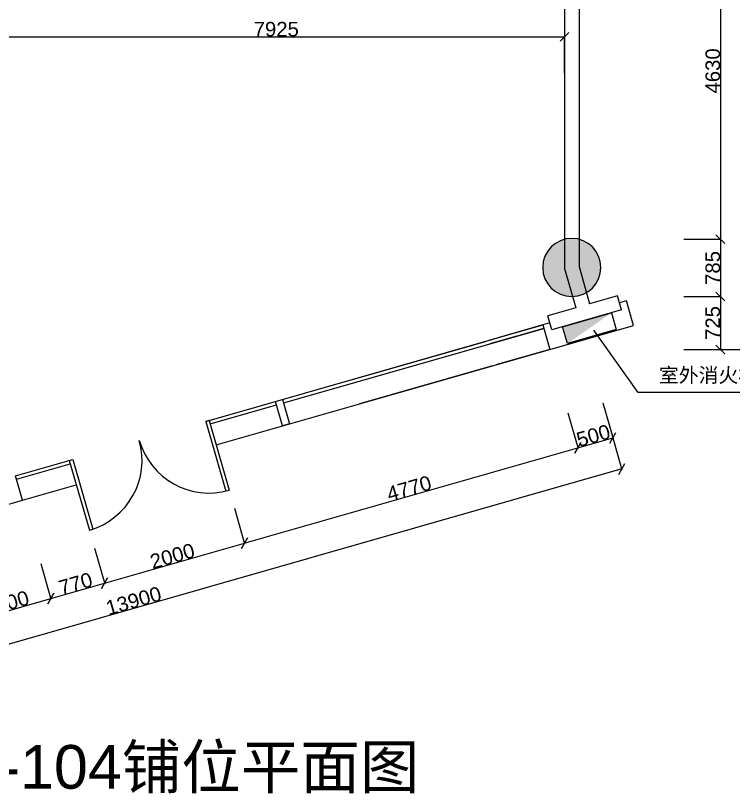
# Model space of a CAD drawing. Header units: inches. Extents: x -24810 to 18736, y -16862 to 13931.
# Drawn here: x -5768 to 4101, y -10284 to 415 of the extents above; entities that cross this region are included whole.
import ezdxf

# ---------------------------------------------------------------- set-up
doc = ezdxf.new("R2010")
doc.units = ezdxf.units.IN
doc.header["$MEASUREMENT"] = 0
for name, color, linetype in [('DIM', 3, 'Continuous'), ('DIM TEXT', 7, 'Continuous'), ('DOOR', 100, 'Continuous'), ('WINDOW', 5, 'Continuous'), ('喷淋', 1, 'Continuous'), ('建-墙体', 255, 'Continuous')]:
    doc.layers.add(name, color=color, linetype=linetype)
doc.styles.get("Standard").update_dxf_attribs({"font": 'arial.ttf'})
doc.dimstyles.new('DIM-200MM', dxfattribs={"dimtxt": 200, "dimasz": 120, "dimexe": 10, "dimexo": 10, "dimgap": 0.7, "dimtad": 1, "dimdec": 0, "dimrnd": 5, "dimzin": 1, "dimdsep": 46, "dimtxsty": 'Standard', "dimblk": 'OBLIQUE', "dimcen": 0.5, "dimdle": 1, "dimclrd": 256, "dimclre": 256, "dimclrt": 7, "dimaunit": 1, "dimadec": 0, "dimazin": 0, "dimtfac": 1, "dimtdec": 0, "dimtix": 1, "dimtmove": 2, "dimatfit": 3, "dimfxl": 0, "dimtolj": 1, "dimtzin": 1, "dimarcsym": 0})

# ---------------------------------------------------------------- blocks, each defined once
blk = doc.blocks.new('完整拼图091103--$0$xh')
at = {"layer": '喷淋'}
blk.add_lwpolyline([(700, 240), (700, 0), (0, 0), (0, 240)], close=True, dxfattribs=at)
blk.add_solid([(700, 0), (700, 240), (0, 0)], dxfattribs=at)
blk = doc.blocks.new('_Oblique')
at = {"color": 0, "linetype": 'ByBlock', "lineweight": -2}
blk.add_line((-0.5, -0.5), (0.5, 0.5), dxfattribs=at)
blk = doc.blocks.new('*D182')
at = {"layer": 'DEFPOINTS', "color": 0, "transparency": 16777216}
for p in [(1779, 1970), (1779, -2662), (3921, -2662)]:
    blk.add_point(p, dxfattribs=at)
at = {"layer": 'DIM', "lineweight": -2, "transparency": 16777216}
for p, q in [((3421, 1970), (3931, 1970)), ((3921, 1971), (3921, -2663)), ((3421, -2662), (3931, -2662))]:
    blk.add_line(p, q, dxfattribs=at)
at = {"layer": 'DIM', "lineweight": -2, "transparency": 16777216, "xscale": 120, "yscale": 120, "zscale": 120}
for p, rotation in [((3921, 1970), 90), ((3921, -2662), 270)]:
    blk.add_blockref('_Oblique', p, dxfattribs=dict(at, rotation=rotation))
at = {"layer": 'DIM', "color": 7, "transparency": 16777216, "insert": (3818, -346), "char_height": 200, "attachment_point": 5, "rotation": 90}
blk.add_mtext('\\A1;4630', dxfattribs=at)
blk = doc.blocks.new('*D183')
at = {"layer": 'DEFPOINTS', "color": 0, "transparency": 16777216}
for p in [(1779, -2662), (1888, -3450), (3921, -3450)]:
    blk.add_point(p, dxfattribs=at)
at = {"layer": 'DIM', "lineweight": -2, "transparency": 16777216}
for p, q in [((3421, -2662), (3931, -2662)), ((3921, -2661), (3921, -3451)), ((3421, -3450), (3931, -3450))]:
    blk.add_line(p, q, dxfattribs=at)
at = {"layer": 'DIM', "lineweight": -2, "transparency": 16777216, "xscale": 120, "yscale": 120, "zscale": 120}
for p, rotation in [((3921, -2662), 90), ((3921, -3450), 270)]:
    blk.add_blockref('_Oblique', p, dxfattribs=dict(at, rotation=rotation))
at = {"layer": 'DIM', "color": 7, "transparency": 16777216, "insert": (3818, -3056), "char_height": 200, "attachment_point": 5, "rotation": 90}
blk.add_mtext('\\A1;785', dxfattribs=at)
blk = doc.blocks.new('*D184')
at = {"layer": 'DEFPOINTS', "color": 0, "transparency": 16777216}
for p in [(1888, -3450), (1575, -4177), (3921, -4177)]:
    blk.add_point(p, dxfattribs=at)
at = {"layer": 'DIM', "lineweight": -2, "transparency": 16777216}
for p, q in [((3421, -3450), (3931, -3450)), ((3921, -3449), (3921, -4178)), ((3421, -4177), (3931, -4177))]:
    blk.add_line(p, q, dxfattribs=at)
at = {"layer": 'DIM', "lineweight": -2, "transparency": 16777216, "xscale": 120, "yscale": 120, "zscale": 120}
for p, rotation in [((3921, -3450), 90), ((3921, -4177), 270)]:
    blk.add_blockref('_Oblique', p, dxfattribs=dict(at, rotation=rotation))
at = {"layer": 'DIM', "color": 7, "transparency": 16777216, "insert": (3818, -3813), "char_height": 200, "attachment_point": 5, "rotation": 90}
blk.add_mtext('\\A1;725', dxfattribs=at)
blk = doc.blocks.new('*D185')
at = {"layer": 'DEFPOINTS', "color": 0, "transparency": 16777216}
for p in [(1798, 9874, 0), (1575, -4177), (4408, -4177)]:
    blk.add_point(p, dxfattribs=at)
at = {"layer": 'DIM', "lineweight": -2, "transparency": 16777216}
for p, q in [((3908, 9874), (4418, 9874)), ((4408, 9875), (4408, -4178)), ((3908, -4177), (4418, -4177))]:
    blk.add_line(p, q, dxfattribs=at)
at = {"layer": 'DIM', "lineweight": -2, "transparency": 16777216, "xscale": 120, "yscale": 120, "zscale": 120}
for p, rotation in [((4408, 9874), 90), ((4408, -4177), 270)]:
    blk.add_blockref('_Oblique', p, dxfattribs=dict(at, rotation=rotation))
at = {"layer": 'DIM', "color": 7, "transparency": 16777216, "insert": (4305, 2849), "char_height": 200, "attachment_point": 5, "rotation": 90}
blk.add_mtext('\\A1;14050', dxfattribs=at)
blk = doc.blocks.new('*D199')
at = {"layer": 'DEFPOINTS', "color": 0, "transparency": 16777216}
for p in [(1779, 124), (-6146, -1305), (1779, -1933)]:
    blk.add_point(p, dxfattribs=at)
at = {"layer": 'DIM', "lineweight": -2, "transparency": 16777216}
for p, q in [((-6147, 124), (1780, 124)), ((-6146, -376), (-6146, 134)), ((1779, -376), (1779, 134))]:
    blk.add_line(p, q, dxfattribs=at)
at = {"layer": 'DIM', "lineweight": -2, "transparency": 16777216, "xscale": 120, "yscale": 120, "zscale": 120, "rotation": 180}
blk.add_blockref('_Oblique', (-6146, 124), dxfattribs=at)
at = {"layer": 'DIM', "lineweight": -2, "transparency": 16777216, "xscale": 120, "yscale": 120, "zscale": 120}
blk.add_blockref('_Oblique', (1779, 124), dxfattribs=at)
at = {"layer": 'DIM', "color": 7, "transparency": 16777216, "insert": (-2184, 227), "char_height": 200, "attachment_point": 5}
blk.add_mtext('\\A1;7925', dxfattribs=at)
blk = doc.blocks.new('*D215')
at = {"layer": 'DEFPOINTS', "color": 0, "transparency": 16777216}
for p in [(-5768, -5914), (-6921, -6244), (-5284, -7604)]:
    blk.add_point(p, dxfattribs=at)
at = {"layer": 'DIM', "lineweight": -2, "transparency": 16777216}
for p, q in [((-5421, -7123), (-5281, -7614)), ((-6575, -7453), (-6435, -7944)), ((-6439, -7934), (-5283, -7604))]:
    blk.add_line(p, q, dxfattribs=at)
at = {"layer": 'DIM', "lineweight": -2, "transparency": 16777216, "xscale": 120, "yscale": 120, "zscale": 120}
for p, rotation in [((-5284, -7604), 15.96837377677461), ((-6438, -7934), 195.9683737767747)]:
    blk.add_blockref('_Oblique', p, dxfattribs=dict(at, rotation=rotation))
at = {"layer": 'DIM', "color": 7, "transparency": 16777216, "insert": (-5889, -7670), "char_height": 200, "attachment_point": 5, "rotation": 15.9684}
blk.add_mtext('\\A1;1200', dxfattribs=at)
blk = doc.blocks.new('*D216')
at = {"layer": 'DEFPOINTS', "color": 0, "transparency": 16777216}
for p in [(-5029, -5702), (-5768, -5914), (-4545, -7393)]:
    blk.add_point(p, dxfattribs=at)
at = {"layer": 'DIM', "lineweight": -2, "transparency": 16777216}
for p, q in [((-4682, -6912), (-4542, -7402)), ((-5421, -7123), (-5281, -7614)), ((-5285, -7604), (-4544, -7392))]:
    blk.add_line(p, q, dxfattribs=at)
at = {"layer": 'DIM', "lineweight": -2, "transparency": 16777216, "xscale": 120, "yscale": 120, "zscale": 120}
for p, rotation in [((-4545, -7393), 15.96837391499163), ((-5284, -7604), 195.9683739149916)]:
    blk.add_blockref('_Oblique', p, dxfattribs=dict(at, rotation=rotation))
at = {"layer": 'DIM', "color": 7, "transparency": 16777216, "insert": (-4943, -7399), "char_height": 200, "attachment_point": 5, "rotation": 15.9684}
blk.add_mtext('\\A1;770', dxfattribs=at)
blk = doc.blocks.new('*D217')
at = {"layer": 'DEFPOINTS', "color": 0, "transparency": 16777216}
for p in [(-3106, -5152), (-5029, -5702), (-2622, -6842)]:
    blk.add_point(p, dxfattribs=at)
at = {"layer": 'DIM', "lineweight": -2, "transparency": 16777216}
for p, q in [((-2760, -6362), (-2619, -6852)), ((-4546, -7393), (-2621, -6842)), ((-4682, -6912), (-4542, -7402))]:
    blk.add_line(p, q, dxfattribs=at)
at = {"layer": 'DIM', "lineweight": -2, "transparency": 16777216, "xscale": 120, "yscale": 120, "zscale": 120}
for p, rotation in [((-2622, -6842), 15.96837378202053), ((-4545, -7393), 195.9683737820205)]:
    blk.add_blockref('_Oblique', p, dxfattribs=dict(at, rotation=rotation))
at = {"layer": 'DIM', "color": 7, "transparency": 16777216, "insert": (-3612, -7019), "char_height": 200, "attachment_point": 5, "rotation": 15.9684}
blk.add_mtext('\\A1;2000', dxfattribs=at)
blk = doc.blocks.new('*D218')
at = {"layer": 'DEFPOINTS', "color": 0, "transparency": 16777216}
for p in [(1479, -3840), (-3106, -5152), (1962, -5531)]:
    blk.add_point(p, dxfattribs=at)
at = {"layer": 'DIM', "lineweight": -2, "transparency": 16777216}
for p, q in [((1825, -5050), (1965, -5540)), ((-2623, -6843), (1963, -5530)), ((-2760, -6362), (-2619, -6852))]:
    blk.add_line(p, q, dxfattribs=at)
at = {"layer": 'DIM', "lineweight": -2, "transparency": 16777216, "xscale": 120, "yscale": 120, "zscale": 120}
for p, rotation in [((1962, -5531), 15.96837377015958), ((-2622, -6842), 195.9683737701596)]:
    blk.add_blockref('_Oblique', p, dxfattribs=dict(at, rotation=rotation))
at = {"layer": 'DIM', "color": 7, "transparency": 16777216, "insert": (-358, -6088), "char_height": 200, "attachment_point": 5, "rotation": 15.9684}
blk.add_mtext('\\A1;4770', dxfattribs=at)
blk = doc.blocks.new('*D219')
at = {"layer": 'DEFPOINTS', "color": 0, "transparency": 16777216}
for p in [(1959, -3703), (1479, -3840), (2443, -5393)]:
    blk.add_point(p, dxfattribs=at)
at = {"layer": 'DIM', "lineweight": -2, "transparency": 16777216}
for p, q in [((2306, -4912), (2446, -5403)), ((1825, -5050), (1965, -5540)), ((1961, -5531), (2444, -5393))]:
    blk.add_line(p, q, dxfattribs=at)
at = {"layer": 'DIM', "lineweight": -2, "transparency": 16777216, "xscale": 120, "yscale": 120, "zscale": 120}
for p, rotation in [((2443, -5393), 15.96837395230286), ((1962, -5531), 195.9683739523028)]:
    blk.add_blockref('_Oblique', p, dxfattribs=dict(at, rotation=rotation))
at = {"layer": 'DIM', "color": 7, "transparency": 16777216, "insert": (2175, -5363), "char_height": 200, "attachment_point": 5, "rotation": 15.9684}
blk.add_mtext('\\A1;500', dxfattribs=at)
blk = doc.blocks.new('*D221')
at = {"layer": 'DEFPOINTS', "color": 0, "transparency": 16777216}
for p in [(1959, -3703), (-11406, -7527), (-10799, -9646)]:
    blk.add_point(p, dxfattribs=at)
at = {"layer": 'DIM', "lineweight": -2, "transparency": 16777216}
for p, q in [((2428, -5341), (2568, -5831)), ((2567, -5821), (-10800, -9646)), ((-10937, -9165), (-10797, -9655))]:
    blk.add_line(p, q, dxfattribs=at)
at = {"layer": 'DIM', "lineweight": -2, "transparency": 16777216, "xscale": 120, "yscale": 120, "zscale": 120}
for p, rotation in [((2566, -5821), 15.96837377405424), ((-10799, -9646), 195.9683737740542)]:
    blk.add_blockref('_Oblique', p, dxfattribs=dict(at, rotation=rotation))
at = {"layer": 'DIM', "color": 7, "transparency": 16777216, "insert": (-4145, -7635), "char_height": 200, "attachment_point": 5, "rotation": 15.9684}
blk.add_mtext('\\A1;13900', dxfattribs=at)

msp = doc.modelspace()

# ---------------------------------------------------------------- hatches: boundary and pattern name
at = {"layer": '建-墙体'}
h = msp.add_hatch(color=256, dxfattribs=at)
edge = h.paths.add_edge_path()
edge.add_arc((1878.9, -3049.7), 400, 180, 360)
edge.add_arc((1878.9, -3049.7), 400, 0, 180)

# ---------------------------------------------------------------- linework, layer by layer
at = {"layer": 'DIM'}
for p, q in [((2792.7, -4770.7), (2180.5, -3911.5)), ((4506.1, -4770.7), (2792.7, -4770.7))]:
    msp.add_line(p, q, dxfattribs=at)
at = {"layer": 'DOOR', "linetype": 'Continuous'}
for p, q in [((-3105.7, -5152.1), (-3153.8, -5165.9)), ((-3153.8, -5165.9), (-3105.7, -5152.1)), ((-3153.8, -5165.9), (-2879, -6126.1)), ((-3105.7, -5152.1), (-2830.6, -6113.5)), ((-5028.5, -5702.3), (-4980.4, -5688.6)), ((-5028.5, -5702.3), (-4753.4, -6663.7)), ((-4980.4, -5688.6), (-4705.3, -6650)), ((-4753.4, -6663.7), (-4705.3, -6650))]:
    msp.add_line(p, q, dxfattribs=at)
for centre, start_param, end_param in [((-5028.5, -5702.3), 4.9190412, 6.4898375), ((-3105.7, -5152.1), 3.3482449, 4.9190412)]:
    msp.add_ellipse(centre, major_axis=(997.4, 72), ratio=1, start_param=start_param, end_param=end_param, dxfattribs=at)
at = {"layer": 'WINDOW'}
for p, q in [((-3105.7, -5152.1), (1478.8, -3840.3)), ((1478.8, -3840.3), (740, -4051.7)), ((-2082.5, -4911.3), (1492.5, -3888.3)), ((1492.5, -3888.3), (753.7, -4099.7)), ((-1134.8, -4588.1), (691.9, -4065.4)), ((-3009.4, -5488.6), (1575.1, -4176.8)), ((1575, -4176.8), (836.2, -4388.2)), ((788.2, -4401.9), (-1038.5, -4924.6)), ((-2096.1, -5227.2), (-2192.3, -4890.7)), ((-2096.2, -4863.2), (-1999.9, -5199.7)), ((-3091.9, -5200.2), (-2178.6, -4938.8)), ((-1999.9, -5199.7), (-2096.1, -5227.2)), ((-5767.5, -5913.8), (-5028.5, -5702.3)), ((-5753.7, -5961.8), (-5014.8, -5750.4)), ((-5671.2, -6250.3), (-4932.2, -6038.8))]:
    msp.add_line(p, q, dxfattribs=at)
at = {"layer": '建-墙体'}
for p, q in [((1778.9, 1969.6), (1778.9, -3063.5)), ((1978.9, 1969.6), (1978.9, -3035.8)), ((1779, 1344.8), (1779, -1355.2)), ((1778.9, -3063.5), (1932, -3606.6)), ((1978.9, -3035.8), (2124.2, -3551.5)), ((2508.8, -3441.5), (2124.2, -3551.5)), ((2563.8, -3633.8), (2508.8, -3441.5)), ((2632.5, -3510.1), (2536.3, -3537.6)), ((2728.8, -3846.6), (2632.5, -3510.1)), ((1932, -3606.6), (1547.4, -3716.6)), ((2563.8, -3633.8), (2082.3, -3771.6)), ((2728.8, -3846.6), (2660, -3606.3)), ((1602.4, -3908.9), (1547.4, -3716.6)), ((1574.9, -3812.8), (1478.8, -3840.3)), ((1478.8, -3840.3), (1575.1, -4176.8)), ((1575.1, -4176.8), (2728.8, -3846.6)), ((1575.1, -4176.8), (2728.8, -3846.6)), ((2082.3, -3771.6), (1602.4, -3908.9)), ((1506.3, -3936.4), (1575.1, -4176.8)), ((-5671.2, -6250.3), (-5767.5, -5913.8)), ((-6824.9, -6580.4), (-5671.2, -6250.3))]:
    msp.add_line(p, q, dxfattribs=at)
msp.add_lwpolyline([(1478.9, -3049.7, 1), (2278.9, -3049.7, 1)], format="xyb", close=True, dxfattribs=at)

# ---------------------------------------------------------------- block references
at = {"layer": '喷淋', "color": 1, "rotation": 195.9683737809839}
msp.add_blockref('完整拼图091103--$0$xh', (2424.6, -3673.6), dxfattribs=at)

# ---------------------------------------------------------------- texts
at = {"insert": (-6451.2, -9618.4), "char_height": 600, "attachment_point": 1}
msp.add_mtext_dynamic_manual_height_columns('3-104{\\fSimSun|b0|i0|c134|p2;铺位平面图}', width=8169.699, gutter_width=1.2, heights=[0], dxfattribs=at)
at = {"layer": 'DIM TEXT', "insert": (3076.5, -4430.4), "char_height": 200, "attachment_point": 1}
msp.add_mtext_dynamic_manual_height_columns('{\\fSimSun|b0|i0|c134|p2;室外消火栓}', width=10456.675, gutter_width=2, heights=[0], dxfattribs=at)

# ---------------------------------------------------------------- dimensions: what is measured, and where the dimension line sits
at = {"layer": 'DIM'}
for base, p1, p2, picture, middle in [((4407.6, -4176.8), (1798.5, 9874.4, 0), (1575.1, -4176.8), '*D185', (4304.8, 2848.8)), ((3920.7, -2662.4), (1778.9, 1969.6), (1778.9, -2662.4), '*D182', (3817.9, -346.4)), ((3920.7, -3449.6), (1778.9, -2662.4), (1887.7, -3449.6), '*D183', (3817.9, -3056)), ((3920.7, -4176.8), (1887.7, -3449.6), (1575.1, -4176.8), '*D184', (3817.9, -3813.2))]:
    dim = msp.add_linear_dim(base=base, p1=p1, p2=p2, angle=90, dimstyle='DIM-200MM', dxfattribs=at)
    dim.commit()
    dim.dimension.update_dxf_attribs({"geometry": picture, "text_midpoint": middle})
dim = msp.add_linear_dim(base=(1778.9, 123.9), p1=(-6146.1, -1305.4), p2=(1778.9, -1932.5), dimstyle='DIM-200MM', dxfattribs=at)
dim.commit()
dim.dimension.update_dxf_attribs({"geometry": '*D199', "text_midpoint": (-2183.6, 226.7)})
for p1, p2, distance, picture, middle in [((1959.5, -3702.7), (-11405.7, -7527.1), 2203.5, '*D221', (-4145.2, -7634.5)), ((1478.8, -3840.3), (1959.5, -3702.7), -1758.1, '*D219', (2174.5, -5362.9)), ((-3105.7, -5152.1), (1478.8, -3840.3), -1758.1, '*D218', (-358.1, -6087.6)), ((-5028.5, -5702.3), (-3105.7, -5152.1), -1758.1, '*D217', (-3611.7, -7018.6)), ((-5767.5, -5913.8), (-5028.5, -5702.3), -1758.1, '*D216', (-4942.6, -7399.5)), ((-6921.2, -6243.9), (-5767.5, -5913.8), -1758.1, '*D215', (-5889, -7670.3))]:
    dim = msp.add_aligned_dim(p1=p1, p2=p2, distance=distance, dimstyle='DIM-200MM', dxfattribs=at)
    dim.commit()
    dim.dimension.update_dxf_attribs({"geometry": picture, "text_midpoint": middle})

doc.saveas('drawing.dxf')
